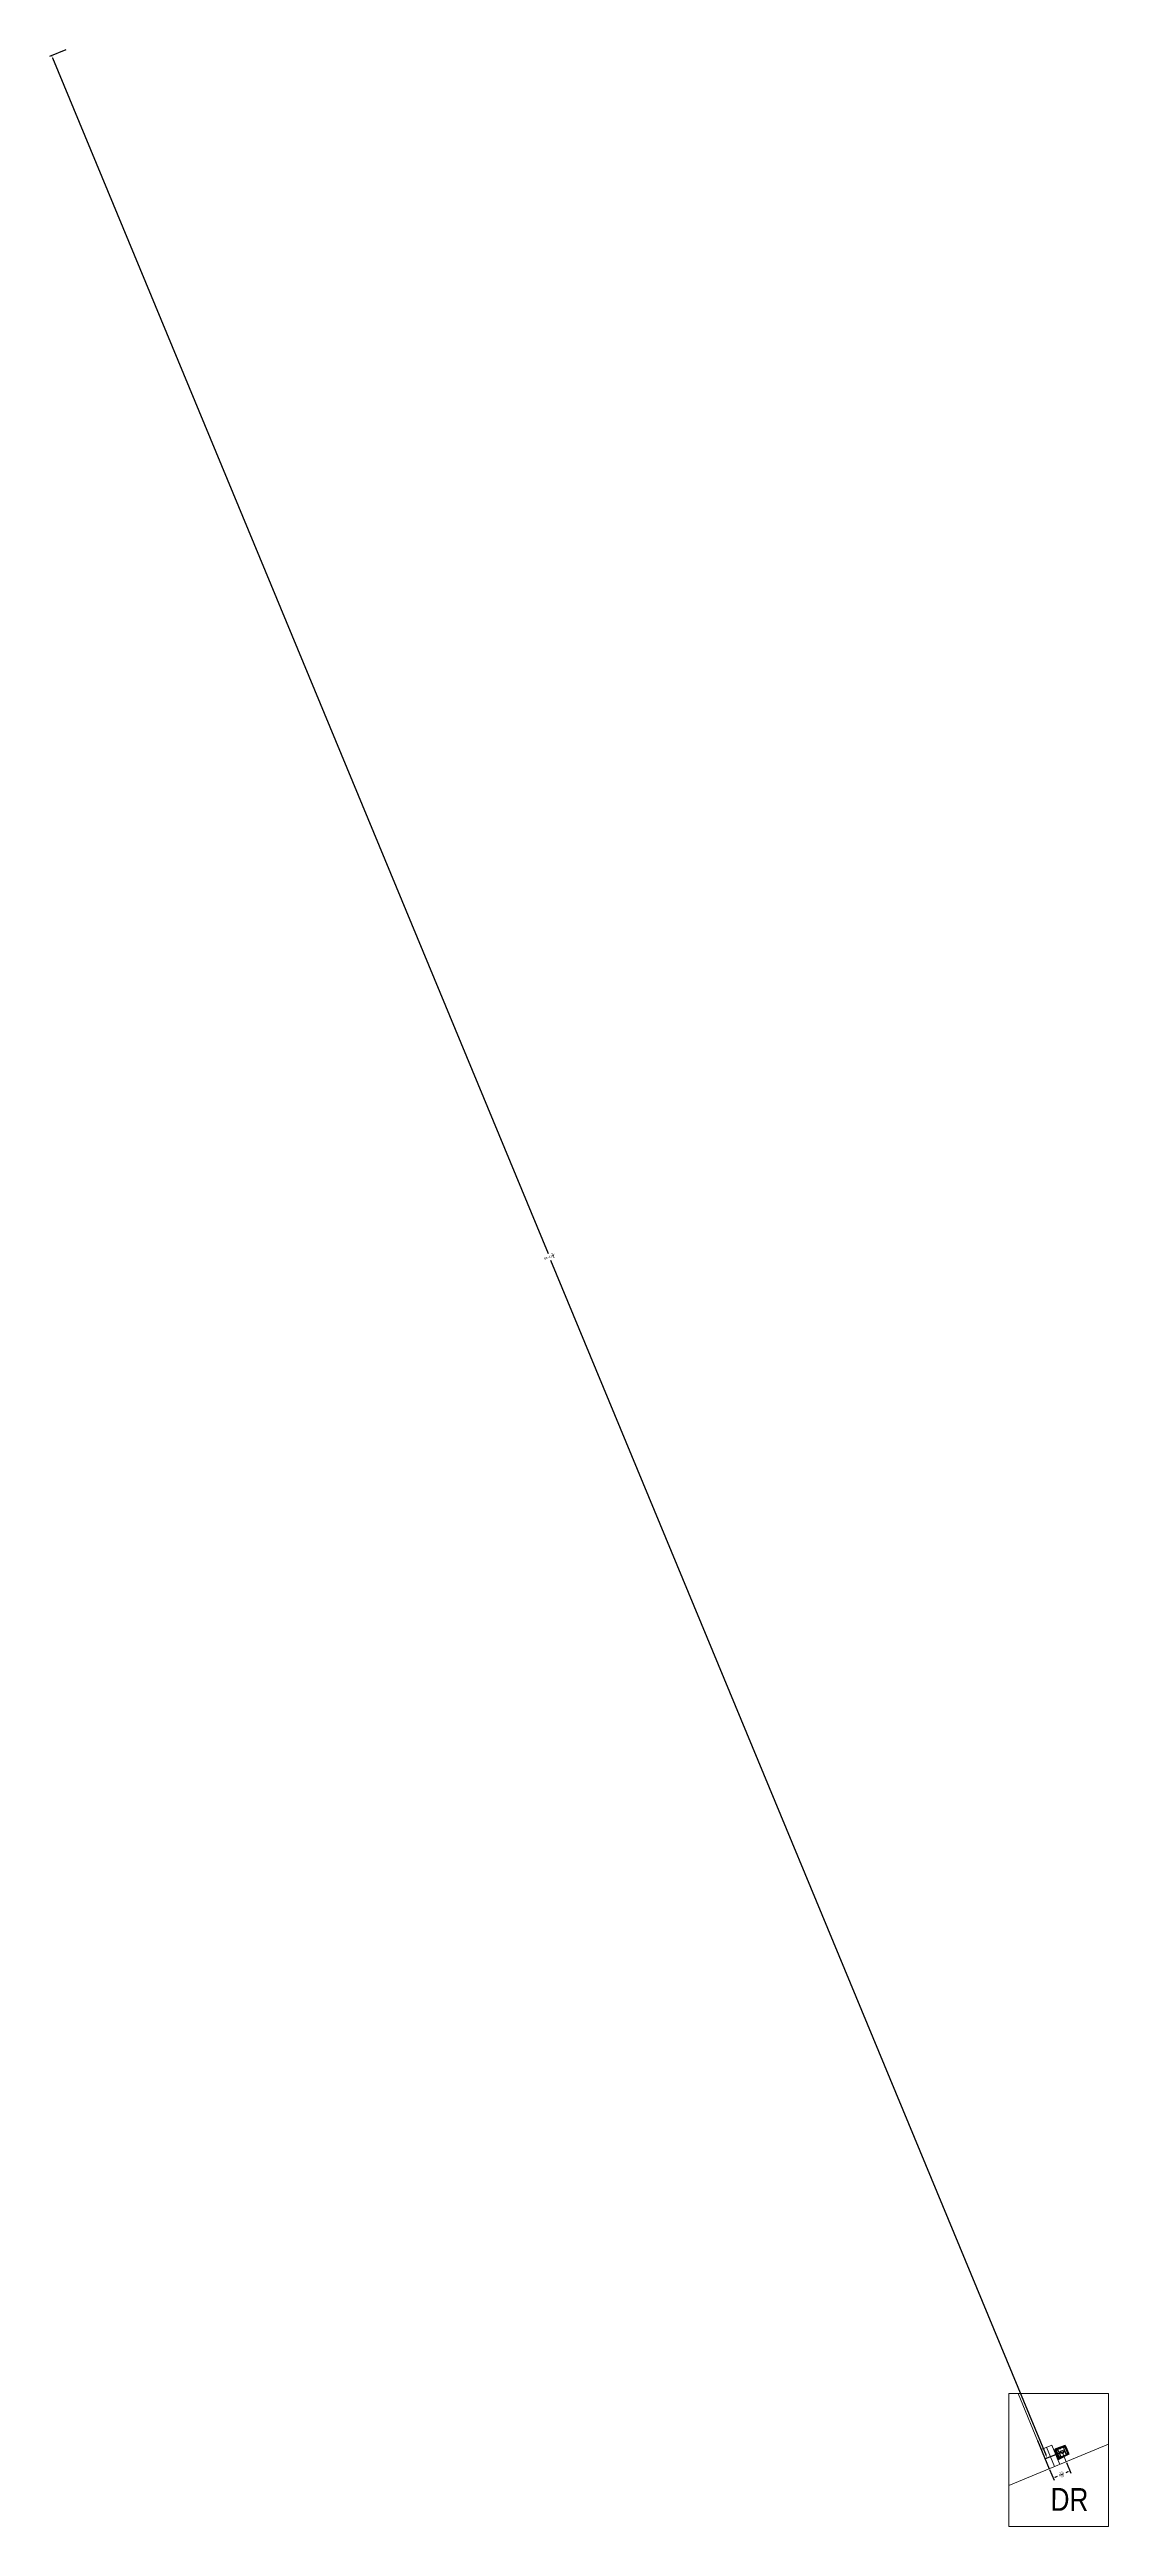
# Paper-space layout 'SSTB16 D' of a CAD drawing. Header units: inches. Extents: x -76 to 8, y 0 to 197.
# The model-space entities are those that its viewports show. They can reach past a viewport. Long polylines and large blocks are cut down to what shows.
import ezdxf

# ---------------------------------------------------------------- set-up
doc = ezdxf.new("R2010")
doc.units = ezdxf.units.IN
doc.header["$MEASUREMENT"] = 0
for name, color, linetype, lineweight in [('BEAMS TEXT', 3, 'Continuous', 20), ('FOUNDATION', 7, 'Continuous', 30), ('FOUNDATION @ 1', 7, 'Continuous', 30)]:
    doc.layers.add(name, color=color, linetype=linetype, lineweight=lineweight)
doc.styles.add('ARCHENTLTD', font='technical.ttf', dxfattribs={"height": 6})
doc.dimstyles.new('Annotative', dxfattribs={"dimscale": 0, "dimtxt": 0.18, "dimasz": 0.18, "dimexe": 0.18, "dimexo": 0.0625, "dimgap": 0.09, "dimtad": 0, "dimtih": 1, "dimtoh": 1, "dimdec": 4, "dimzin": 0, "dimdsep": 46, "dimtxsty": 'Standard', "dimcen": 0.09, "dimadec": 0, "dimazin": 0, "dimtfac": 1, "dimtdec": 4, "dimtofl": 0, "dimtmove": 0, "dimatfit": 3, "dimfxl": 1, "dimtolj": 1, "dimtzin": 0, "dimarcsym": 0})

# ---------------------------------------------------------------- blocks, each defined once
blk = doc.blocks.new('*D172')
at = {"layer": 'FOUNDATION', "color": 0, "lineweight": -2}
for p, q in [((3.24, 4.54), (3.6, 3.69)), ((3.7, 3.93), (3.87, 4)), ((4.71, 4.35), (4.54, 4.27)), ((4.59, 5.1), (4.95, 4.25))]:
    blk.add_line(p, q, dxfattribs=at)
at = {"layer": 'FOUNDATION', "color": 0, "lineweight": 30}
for points in [[(3.68, 3.95), (3.71, 3.9), (3.53, 3.86)], [(4.7, 4.38), (4.72, 4.32), (4.88, 4.42)]]:
    blk.add_solid(points, dxfattribs=at)
at = {"layer": 'FOUNDATION', "color": 0, "lineweight": 9, "insert": (4.2, 4.14), "char_height": 0.18, "attachment_point": 5, "rotation": 22.5}
blk.add_mtext('\\A1;4{\\H1.000000x;\\S13/16;}"', dxfattribs=at)
blk = doc.blocks.new('*D173')
at = {"layer": 'FOUNDATION', "color": 0, "lineweight": -2}
for p, q in [((-75.16, 197.47), (-76.44, 196.94)), ((-76.21, 196.84), (-36.72, 101.51)), ((3, 5.62), (-36.49, 100.95)), ((4.19, 5.91), (2.9, 5.38))]:
    blk.add_line(p, q, dxfattribs=at)
at = {"layer": 'FOUNDATION', "color": 0, "lineweight": 30}
for points in [[(-76.18, 196.85), (-76.24, 196.83), (-76.28, 197.01)], [(3.03, 5.63), (2.97, 5.6), (3.07, 5.45)]]:
    blk.add_solid(points, dxfattribs=at)
at = {"layer": 'FOUNDATION', "color": 0, "lineweight": 9, "insert": (-36.61, 101.23), "char_height": 0.18, "attachment_point": 5, "rotation": 22.5}
blk.add_mtext('\\A1;56\'-11{\\H1.000000x;\\S3/4;}"', dxfattribs=at)

msp = doc.modelspace()

# ---------------------------------------------------------------- linework, layer by layer
for p, q in [((23983.02328, 13728.65147), (23985.61292, 13729.72413)), ((23983.08449, 13728.50003), (23985.67608, 13729.5735)), ((23985.61515, 13729.72059), (23983.10272, 13728.85223)), ((23985.19023, 13729.03588), (23985.80622, 13727.54874)), ((23985.61292, 13729.72413), (23985.7621, 13729.36398)), ((23985.62113, 13729.22291), (23986.24014, 13727.72848)), ((23985.74309, 13729.4117), (23986.46203, 13727.67604)), ((23985.82134, 13729.22097), (23986.36104, 13727.91802)), ((23982.67528, 13728.40201), (23983.53662, 13726.32253)), ((23982.80221, 13728.45669), (23982.67637, 13728.40456)), ((23982.88374, 13728.25986), (23982.80221, 13728.45669)), ((23982.88598, 13728.25652), (23983.63182, 13726.45591)), ((23982.99779, 13728.34981), (23983.76099, 13726.50727)), ((23983.13332, 13728.40428), (23983.09126, 13728.50582)), ((23983.23867, 13728.13148), (23983.13189, 13728.38926)), ((23983.83897, 13726.68221), (23983.23491, 13728.14056)), ((23983.31815, 13728.26045), (23983.93415, 13726.7733)), ((23983.76178, 13726.5076), (23983.63376, 13726.45457)), ((23983.74906, 13728.44747), (23984.36807, 13726.95304)), ((23983.98222, 13726.33202), (23983.76092, 13726.24035)), ((23983.87521, 13726.4457), (23983.77448, 13726.40397)), ((23983.90126, 13726.53183), (23983.8306, 13726.70243)), ((23983.87245, 13726.44386), (23986.51843, 13727.53987)), ((23983.90842, 13726.53301), (23983.93245, 13726.47499)), ((23986.57353, 13727.40501), (23983.98389, 13726.33235)), ((23986.5717, 13727.41128), (23984.01211, 13726.1615)), ((23986.42521, 13727.7631), (23986.57353, 13727.40501))]:
    msp.add_line(p, q)
msp.add_circle((23984.80068, 13728.02184), 0.42938)
for centre, radius, start, end in [((23983.19267, 13728.49868), 0.36481, 104.27365031, 203.30437919), ((23983.29038, 13728.3355), 0.41361, 130.45749948, 190.53716227), ((23983.54776, 13728.31979), 0.23838, 32.38653124, 192.61346876), ((23984.33344, 13729.07557), 0.15198, 223.22091439, 1.77908561), ((23985.41983, 13729.09523), 0.23838, 32.38653124, 192.61346876), ((23985.77926, 13729.28719), 0.08011, 102.56051854, 302.43948146), ((23983.12169, 13728.38075), 0.12913, 107.84071267, 190.45778226), ((23983.07063, 13728.35197), 0.07342, 31.12531606, 180.56583385), ((23983.18802, 13728.21081), 0.09234, 303.17665615, 101.82334385), ((23983.70484, 13726.42683), 0.19473, 195.64414241, 286.73594457), ((23983.85796, 13726.4542), 0.33081, 207.16659128, 297.77289017), ((23983.73426, 13726.51495), 0.11803, 202.28456658, 289.92107137), ((23983.78892, 13726.76012), 0.09234, 303.17665615, 101.82334385), ((23983.8396, 13726.5037), 0.06774, 286.3966452, 24.52910075), ((23984.13982, 13726.89043), 0.23485, 201.99799268, 23.00200732), ((23985.21779, 13726.95821), 0.16042, 38.32535204, 180.66410924), ((23986.01189, 13727.66587), 0.23485, 201.99799268, 23.00200732), ((23986.38539, 13727.83623), 0.08503, 106.36111994, 298.63888006)]:
    msp.add_arc(centre, radius, start, end)
at = {"layer": 'FOUNDATION', "lineweight": 9}
for p, q in [((23963.0418, 13767.96203), (23978.33938, 13731.01463)), ((24048.27609, 13751.3124), (23875.80978, 13679.87451)), ((23982.07749, 13729.8452), (23979.30585, 13728.69715)), ((23979.30585, 13728.69715), (23981.41061, 13723.61581)), ((23980.69167, 13729.27117), (23982.79643, 13724.18984)), ((23982.07749, 13729.8452), (23984.18225, 13724.76386))]:
    msp.add_line(p, q, dxfattribs=at)
at = {"layer": 'FOUNDATION', "lineweight": 30}
msp.add_line((23978.34496, 13731.01694), (23981.41061, 13723.61581), dxfattribs=at)
at = {"layer": 'FOUNDATION', "color": 6, "lineweight": 9}
msp.add_line((23984.80068, 13728.02184), (23985.86198, 13725.45963), dxfattribs=at)

# ---------------------------------------------------------------- texts
at = {"layer": 'BEAMS TEXT', "linetype": 'Continuous', "lineweight": 9, "insert": (23986.66075, 13705.54665), "char_height": 6, "attachment_point": 5, "rotation": 359.6375, "style": 'ARCHENTLTD'}
msp.add_mtext('DR \\P\\P  ', dxfattribs=at)

psp = doc.layouts.new('SSTB16 D')

# ---------------------------------------------------------------- dimensions: what is measured, and where the dimension line sits
at = {"layer": 'FOUNDATION @ 1', "lineweight": 9}
for p1, p2, distance, picture, middle in [((4.248637, 5.93825), (-75.09729, 197.496265), 1.278081, '*D173', (-36.605119, 101.228157)), ((3.220589, 4.602107), (4.570481, 5.161251), -0.806311, '*D172', (4.204097, 4.136744))]:
    dim = psp.add_aligned_dim(p1=p1, p2=p2, distance=distance, dimstyle='Annotative', override={"dimscale": 1, "dimlfac": -3.297577, "dimlunit": 4, "dimtix": 0, "dimtofl": 0, "dimtmove": 0, "dimatfit": 3}, dxfattribs=at)
    dim.commit()
    dim.dimension.update_dxf_attribs({"geometry": picture, "text_midpoint": middle, "text_rotation": 22.5})

# ---------------------------------------------------------------- viewports
at = {"layer": 'FOUNDATION', "lineweight": 9}
psp.add_viewport(center=(3.96875, 5.302083), size=(7.9375, 10.6041669), view_center_point=(23983.877726, 13725.924036), view_height=34.9680573, dxfattribs=at)

doc.saveas('drawing.dxf')
